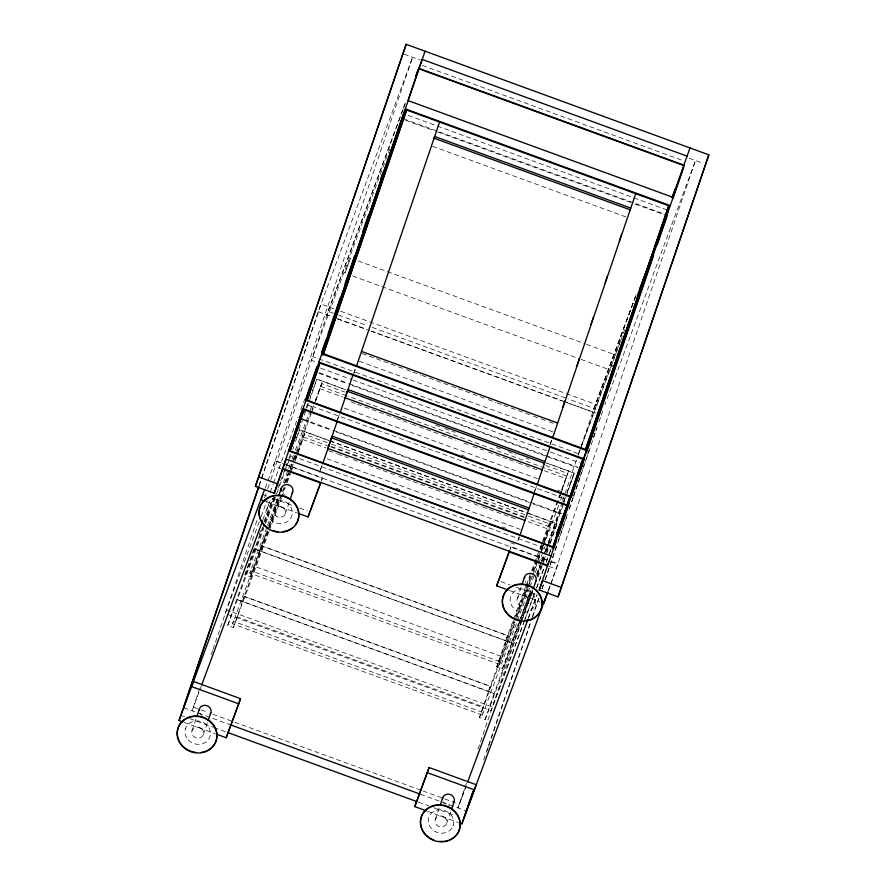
<?xml version="1.0" encoding="UTF-8"?>
<svg xmlns="http://www.w3.org/2000/svg" width="886" height="886" viewBox="0 0 886 886"><rect width="100%" height="100%" fill="white"/><g stroke="black" fill="none" stroke-linecap="round" stroke-linejoin="round"><path stroke-width="0.66" stroke-dasharray="4.43 3.32" d="M259.066 485.439L318.218 311.695L412.61 57.247L273.53 465.815L281.172 468.605M259.233 485.65L321.042 304.064L334.022 308.804M199.671 688.621L192.107 710.838L201.222 686.285M211.233 654.654L212.562 650.745M213.017 649.438L257.926 517.49M264.604 497.888L267.273 490.058M267.716 488.751L270.385 480.91M270.828 479.603L329.537 307.165M191.996 730.684L196.371 717.837M268.945 531.788L233.395 627.62L227.746 625.549L236.651 599.379L264.515 524.279M283.797 487.577L250.66 576.93L245.001 574.859L253.861 548.811L511.288 642.815L530.98 589.733M232.564 623.833L233.406 621.363L483.28 712.61L482.438 715.091L232.564 623.833L267.151 530.603M249.819 573.142L250.66 570.673L500.546 661.92L499.704 664.4L249.819 573.142L267.118 526.528M292.889 449.401L293.775 446.799M295.547 441.593L299.579 429.743L328.551 440.331M306.966 407.815L308.815 402.621M309.258 401.314L316.346 380.482M316.834 379.053L345.773 389.762L316.834 379.053L310.067 397.305M233.395 627.62L244.193 596.356L490.301 686.229L479.503 717.494L485.163 719.554L521.189 622.437M250.66 576.93L261.448 545.665L507.556 635.539L496.758 666.804L502.417 668.864L531.722 589.877M273.896 509.904L278.27 497.057M297.663 453.621L296.334 457.508L542.442 547.382L543.86 543.561M298.095 452.325L304.396 434.284L330.301 443.742M303.311 437.031L329.215 446.489M315.793 400.339L321.651 383.594L344.964 392.11M320.566 386.329L346.515 395.677M298.228 452.414L305.238 431.814L297.995 451.362M315.482 401.723L322.493 381.124L315.25 400.671M203.403 734.572L207.767 721.725M285.303 513.791L289.235 502.229M319.558 472.26L322.194 464.53M336.824 421.57L339.438 413.895M353.592 373.87L355.596 367.956M321.552 480.456L322.426 477.886L275.28 460.665L265.135 488.43M511.012 546.751L510.137 549.331L511.012 546.751L546.695 559.775M550.095 444.395L551.734 439.578M519.262 536.495L517.457 541.822L519.229 537.226M533.893 493.535L536.506 485.86M435.27 819.528L439.212 807.966M517.169 598.748L521.544 585.901M446.677 823.415L450.609 811.853M542.442 547.382L543.76 543.495M544.203 542.199L548.611 529.252L526.594 521.212M549.453 526.771L527.436 518.731M561.901 490.213L565.866 478.562L543.849 470.521M566.708 476.081L347.81 396.142M544.646 541.346L551.347 521.688L533.051 571.016M543.362 541.191L560.572 494.565M561.015 493.258L568.602 470.998L560.395 493.137M485.163 719.554L494.067 693.384L236.651 599.379L494.034 693.505L532.497 589.788M502.417 668.864L531.024 589.6M466.468 783.113L458.018 807.943L466.169 785.971M478.03 749.157L522.053 619.823M522.507 618.517L532.287 589.777M537.182 575.402L540.294 566.254M542.066 561.037L544.735 553.196M545.189 551.889L547.847 544.048M548.301 542.741L562.078 502.24M562.532 500.944L577.65 456.523M578.093 455.216L580.762 447.375M581.205 446.068L595.436 404.271L635.705 295.714M528.577 602.635L532.519 591.073M550.306 543.406L556.995 523.748L526.727 512.695M563.43 504.411L574.261 473.058L546.584 462.957M483.678 759.889L531.711 618.793M532.165 617.487L538.832 597.895M541.944 588.747L543.273 584.826M545.056 579.599L556.618 545.643M558.401 540.416L567.295 514.29M569.067 509.062L573.076 497.301M573.519 495.994L575.302 490.766M575.745 489.46L577.517 484.232M577.971 482.936L579.743 477.709M580.186 476.402L589.533 448.969M593.531 437.208L595.314 431.98M595.757 430.674L596.643 428.06M486.957 750.94L488.297 747.031M488.74 745.724L530.991 621.618M532.763 616.39L538.998 598.094M542.11 588.957L543.439 585.037M545.222 579.809L567.461 514.489M569.233 509.262L573.242 497.511M573.685 496.204L597.253 426.963M599.036 421.736L600.808 416.509M601.251 415.202L603.034 409.974M550.815 584.195L695.488 160.554L604.883 404.78M611.938 366.948L612.569 365.187M405.279 102.986L328.13 311.285L333.313 313.179M403.086 109.532L326.868 314.995L332.051 316.889M403.573 108.236L405.489 103.064M389.873 148.571L311.429 360.325L316.623 362.219M259.255 521.821L225.221 613.577L491.132 710.683L523.726 622.803M261.171 516.66L267.229 500.025M270.108 492.273L273.154 484.354M273.464 483.224L298.084 417.151M300.786 409.565L304.795 399.065M262.887 519.75L270.728 498.907M259.155 534.568L260.595 530.681M263.95 521.621L272.644 498.187M304.352 412.721L305.792 408.834M306.224 407.671L308.151 402.488M245.001 574.859L262.777 526.948M264.692 521.765L273.818 497.168M298.803 429.832L306.49 409.11M264.947 523.105L276.044 493.192M277.916 488.142L285.17 468.594M285.602 467.42L288.537 459.535M288.969 458.361L290.453 454.352M296.655 437.64L299.534 429.865L328.507 440.453M227.746 625.549L263.773 528.433M265.689 523.249L276.255 494.765M276.742 493.469L289.235 459.801M289.711 458.505L290.674 455.913L296.334 457.984L294.407 463.168M267.472 525.354L278.16 496.747M283.332 482.615L288.138 469.669M288.615 468.373L291.616 460.487M291.981 459.313L293.532 455.304M295.337 450.243L309.867 411.281M310.233 410.107L313.112 402.333M259.52 550.882L268.214 527.447M268.646 526.273L279.256 497.666M284.55 483.424L288.393 473.058M290.265 468.007L296.079 452.347M296.511 451.173L311.407 411.026M311.883 409.731L313.367 405.722M268.956 525.542L279.644 496.935M284.805 482.804L289.733 469.746M290.087 468.561L293.089 460.676M293.454 459.502L295.858 453.023M252.554 571.359L254.437 566.276L500.546 656.149L498.652 661.233M285.724 482.394L289.091 473.334M289.567 472.039L292.446 464.264M294.373 459.092L295.813 455.205M296.289 453.909L311.185 413.762M311.662 412.466L313.589 407.294L307.929 405.223M242.266 601.572L269.211 528.931M269.643 527.757L284.583 487.499M286.466 482.438L290.785 470.787M291.261 469.491L294.185 461.595M294.628 460.421L297.552 452.536M269.433 530.492L281.438 498.12M281.914 496.825L285.281 487.765M287.197 482.582L290.564 473.523M291.04 472.227L293.93 464.452M354.012 372.84L355.308 369.34M337.688 419.233L339.416 414.57M320.433 469.923L322.161 465.261M321.496 480.389L322.426 477.886M550.14 444.462L551.867 439.799M534.756 491.209L536.484 486.536M505.629 640.755L525.808 586.366M526.284 585.07L559.908 494.432M561.115 492.871L559.697 496.692L313.589 406.818M496.758 666.804L515.021 617.597M515.497 616.302L530.393 576.155M532.309 570.972L536.152 560.616M536.628 559.321L538.555 554.138M540.471 548.966L542.874 542.487M488.374 691.445L515.32 618.805M515.796 617.509L531.168 576.077M481.397 711.923L483.291 706.84L237.182 616.966M635.738 295.968L594.03 408.391L568.092 398.91M479.503 717.494L515.054 621.662M516.97 616.49L528.499 585.413M528.986 584.118L531.866 576.343M533.782 571.16L537.625 560.805M538.112 559.509L540.992 551.745M541.468 550.45L542.431 547.858L548.091 549.918L546.175 555.101M635.915 295.791L592.767 412.101L370.968 331.098M499.704 664.4L515.552 621.662M516.029 620.366L528.045 587.994M528.399 586.82L532.364 576.343M532.73 575.169L540.526 554.326M540.892 553.152L558.789 505.12M560.583 500.058L562.145 496.06M580.995 447.264L578.602 453.721L312.692 356.615M581.482 445.968L621.263 338.718M623.19 333.546L624.619 329.67M578.303 454.85L580.219 449.678M580.695 448.382L622.404 335.96M482.438 715.091L517.025 621.85M517.391 620.676L529.518 588.182M529.883 587.008L538.167 564.88M538.644 563.585L544.89 546.751M536.783 574.062L541.113 562.411M541.59 561.115L547.836 544.281M548.312 542.985L561.768 506.726M563.684 501.554L565.135 497.666M567.051 492.483L574.261 473.058M536.75 574.183L541.069 562.532M541.545 561.237L547.792 544.403M548.279 543.107L563.164 502.971M563.651 501.675L565.091 497.788M567.007 492.605L574.217 473.19L546.54 463.079M537.005 575.634L540.371 566.564M542.287 561.392L544.214 556.209M546.13 551.026L547.57 547.138M548.057 545.854L562.942 505.707M537.259 576.963L542.542 562.721M543.029 561.425L545.953 553.54M546.385 552.366L549.309 544.469M549.752 543.295L556.995 523.748M521.666 621.141L532.719 591.361M538.001 577.118L542.332 565.456M542.808 564.172L545.687 556.397M524.512 620.388L492.394 706.973L231.667 611.761M524.988 619.104L536.019 589.378M536.495 588.082L544.159 567.405M546.086 562.245L548.955 554.481M549.442 553.196L550.87 549.32M524.202 621.518L534.756 593.088M536.672 587.916L544.336 567.239M546.252 562.067L551.048 549.154M465.992 786.137L459.28 804.233L455.393 802.805M528.311 618.151L536.938 594.894M528.488 617.985L537.115 594.716M548.368 590.353L558.158 563.972L551.79 561.646M548.478 590.486L550.35 585.458M267.129 508.199L267.528 507.445M185.218 728.968L185.628 728.226M534.945 605.105A12.847 11.573 18.8 0 0 520.326 589.09A12.847 11.573 18.8 0 0 513.359 607.896A12.847 11.573 18.8 0 0 534.945 605.105L535.354 604.352M453.045 825.874A12.847 11.573 18.8 0 0 438.426 809.87A12.847 11.573 18.8 0 0 431.449 828.665A12.847 11.573 18.8 0 0 453.045 825.874L453.444 825.132M403.961 54.09L420.307 60.06M689.042 158.195L702.875 163.245M422.29 65.409L683.006 160.621M408.18 115.401L667.601 210.137M403.219 118.691L662.994 213.548M405.666 120.274L433.597 130.475M437.429 131.87L630.965 202.551M634.797 203.946L665.264 215.076M432.523 146.301L626.048 216.97M358.177 260.938L585.17 343.834M586.466 344.3L616.302 355.197M352.694 275.989L579.688 358.874M580.983 359.351L610.819 370.248M340.512 311.174L597.862 405.157M338.507 315.073L367.037 325.494M372.231 327.388L566.796 398.445M318.218 311.695L332.483 316.911M337.677 318.805L366.228 329.227M371.411 331.12L562.167 400.782M563.463 401.258L595.901 413.109M337.245 318.783L369.672 330.622M362.186 353.592L375.177 358.332M376.472 358.808L405.046 369.24M406.353 369.717L411.547 371.611M412.843 372.087L420.64 374.933M421.935 375.409L450.509 385.842M451.805 386.318L456.999 388.212M458.306 388.688L486.879 399.121M488.175 399.597L495.972 402.443M497.267 402.92L502.462 404.813M503.757 405.29L532.342 415.722M533.638 416.198L547.925 421.415M549.22 421.891L553.119 423.309M359.351 361.222L552.886 431.892M320.677 368.177L351.808 379.551M353.104 380.016L548.966 451.55M550.261 452.015L582.689 463.865M319.137 372.718L347.711 383.151M349.006 383.627L577.606 467.099M318.982 373.349L348.176 384.015M352.041 385.421L545.222 455.969M547.792 456.91L578.248 468.029M435.635 425.225L439.522 426.642M444.706 428.536L455.072 432.313M496.514 447.452L500.402 448.87M508.176 451.705L515.951 454.551M526.306 458.328L528.898 459.28M545.743 465.427L567.76 473.467M319.768 388.688L343.081 397.194M351.044 401.879L356.227 403.772M357.523 404.249L395.123 417.97M396.419 418.447L401.613 420.341M402.909 420.817L410.683 423.663M411.979 424.128L440.508 434.55M441.804 435.026L446.987 436.92M448.283 437.385L456.068 440.231M463.843 443.066L467.73 444.495M472.914 446.389L483.291 450.177M488.474 452.07L501.443 456.799M502.739 457.276L507.922 459.169M509.217 459.646L517.003 462.481M518.299 462.957L537.747 470.056M344.322 408.092L537.503 478.639M461.185 454.939L465.072 456.356M557.704 490.18L561.58 491.597M559.686 497.168L565.346 499.228M303.278 419.288L331.862 429.721M333.158 430.197L529.285 501.819M530.581 502.284L561.757 513.67M303.134 419.92L332.328 430.585M336.182 431.991L529.374 502.539M533.206 503.946L561.126 514.146M329.847 440.796L525.442 512.23M329.802 440.929L556.962 523.881M331.597 444.218L527.181 515.641M528.477 516.117L550.505 524.158M331.275 446.422L524.457 516.97M330.556 446.832L526.14 518.266M302.514 439.378L325.826 447.884M328.606 450.675L336.381 453.521M337.677 453.986L348.054 457.774M353.237 459.668L363.603 463.456M368.797 465.349L381.755 470.089M383.051 470.566L397.316 475.771M398.611 476.247L427.141 486.658M428.436 487.134L442.701 492.339M443.997 492.815L472.515 503.226M473.811 503.702L481.596 506.548M482.892 507.013L488.075 508.907M489.371 509.384L515.298 518.853M327.067 458.782L520.248 529.33M396.031 488.142L399.918 489.559M502.196 526.904L506.083 528.322M510.635 542.73L514.522 544.148M275.192 460.919L283.675 464.02M286.267 464.962L546.983 560.173M550.793 561.569L558.069 564.227M548.766 566.331L556.408 569.122M262.699 494.587L266.52 495.983M272.888 498.309L293.277 505.762M299.645 508.088L307.298 510.879M500.978 581.604L509.893 584.871M516.272 587.197L536.65 594.639M266.044 501.609L296.622 512.772M509.417 590.486L539.995 601.649M261.414 545.787L507.512 635.661M253.905 548.689L511.333 642.693M244.159 596.477L490.257 686.351M226.484 609.867L230.371 611.285M193.369 707.128L199.859 709.498M201.155 709.963L207.645 712.333M212.828 714.227L421.658 790.489M422.965 790.965L454.086 802.339M183.624 707.737L229.729 724.571M420.396 794.199L466.501 811.033M182.095 715.844L184.687 716.785M189.715 718.624L213.227 727.218M213.925 727.472L226.661 732.124M418.258 802.085L428.636 805.872M433.83 807.777L454.751 815.419M184.133 722.378L214.722 733.553M427.517 811.255L458.095 822.429M283.863 494.466L285.148 495.086M449.745 805.053A6.025 5.427 18.8 0 1 448.194 805.097M445.237 804.089A6.025 5.427 18.8 0 1 443.144 801.885M201.964 715.246A6.025 5.427 18.8 0 1 199.859 713.042M525.941 582.323A6.025 5.427 18.8 0 1 525.044 581.105M344.931 273.021L350.391 258.092L344.931 273.021M526.04 596.234L524.623 595.558A6.025 5.427 18.8 0 0 517.457 598.094A6.025 5.427 18.8 0 0 519.705 605.149L521.123 605.836A6.025 5.427 18.8 0 0 528.3 603.288A6.025 5.427 18.8 0 0 526.04 596.234M282.767 507.39L281.349 506.714A6.025 5.427 18.8 0 0 274.173 509.251A6.025 5.427 18.8 0 0 276.432 516.316L277.85 516.992A6.025 5.427 18.8 0 0 285.026 514.445A6.025 5.427 18.8 0 0 282.767 507.39M444.141 817.014L442.723 816.338A6.025 5.427 18.8 0 0 435.547 818.874A6.025 5.427 18.8 0 0 437.806 825.929L439.223 826.605A6.025 5.427 18.8 0 0 446.4 824.069A6.025 5.427 18.8 0 0 444.141 817.014M200.867 728.17L199.45 727.495A6.025 5.427 18.8 0 0 192.273 730.031A6.025 5.427 18.8 0 0 194.532 737.086L195.95 737.772A6.025 5.427 18.8 0 0 203.115 735.225A6.025 5.427 18.8 0 0 200.867 728.17M188.175 739.832A12.847 11.573 18.8 0 0 209.76 737.041A12.847 11.573 18.8 0 0 195.153 721.027A12.847 11.573 18.8 0 0 188.175 739.832M270.075 519.052A12.847 11.573 18.8 0 0 291.671 516.261A12.847 11.573 18.8 0 0 277.052 500.247A12.847 11.573 18.8 0 0 270.075 519.052"/><path stroke-width="1.33" d="M425.025 51.189L274.25 493.247L255.389 486.359L406.165 44.3L708.844 154.84L558.08 596.898L539.22 590.01L549.01 561.248M255.389 486.359L406.165 44.3M182.859 721.913L179.038 720.517L258.623 486.746M183.624 707.737L258.778 486.957M262.699 494.587L260.938 499.737L264.759 501.144M196.803 716.553L199.428 708.844M305.914 398.7L315.25 371.267M321.917 351.664L325.926 339.914M328.141 333.38L340.158 298.106M345.042 283.741L354.389 256.298M362.839 231.479L368.62 214.501M380.626 179.227L382.852 172.692M415.755 76.019L417.982 69.485M274.25 493.247L286.134 459.192L551.092 555.954L547.637 565.279M288.493 451.406L299.623 418.724M306.301 399.121L316.092 370.359M321.873 353.359L401.535 119.344M408.213 99.741L418.901 68.366M289.633 451.195L304.053 409.664L567.129 505.74L553.097 546.95L290.021 450.874L304.053 409.664M306.866 400.561L319.901 363.094L582.988 459.169L567.328 504.422M319.901 363.094L307.276 400.184L570.351 496.26M322.803 355.297L406.585 110.019L668.72 205.751L585.735 449.512L323.6 353.791L406.585 110.019M278.713 495.772L281.338 488.064M208.21 720.44L210.835 712.732M290.11 499.66L292.734 491.951M226.185 737.739L240.527 698.655L193.381 681.445L191.62 686.595L238.766 703.805L226.185 737.739L215.996 734.018M238.766 703.805L240.527 698.655M327.731 448.969L331.519 437.839L528.588 509.804L520.093 534.9M344.964 398.335L347.367 391.269L544.436 463.234L537.348 484.21M323.025 462.924L337.057 421.714M340.279 412.234L352.905 375.143M356.604 365.84L439.589 122.069M297.895 513.238L308.084 516.959L309.402 513.094M426.244 810.79L414.77 806.603L429.112 767.531L476.258 784.741L461.916 823.825L459.369 822.895M414.77 806.603L429.112 767.531M508.143 590.021L496.669 585.834L509.616 550.516M562.588 407.682L564.891 400.915M576.487 366.848L579.167 358.985M590.763 324.907L593.443 317.044M605.038 282.977L607.408 276.022M619.325 241.036L621.607 234.314M552.731 437.462L630.179 209.816L434.051 138.194M629.946 210.447L635.716 193.691M528.355 510.447L534.125 493.69M544.203 463.876L549.985 447.12M440.087 805.396L442.712 797.688M521.987 584.616L524.612 576.908M451.483 809.283L454.108 801.575M533.394 588.503L536.008 580.795M585.38 449.723L668.72 205.751M552.266 548.556L563.673 515.065M567.328 504.311L579.522 468.495M553.462 548.168L667.834 212.186M672.729 197.811L683.859 165.117M551.092 555.954L553.905 547.703L288.936 450.941M666.892 214.977L673.15 197.401L408.191 100.639M687.182 156.191L422.223 59.428L418.757 68.765L683.726 165.516L689.995 147.951M554.47 546.751L556.696 540.216M558.025 536.307L569.144 503.647M571.37 497.112L584.273 459.225M586.488 452.691L653.647 255.434M657.202 244.979L667.435 214.933M673.216 197.943L684.335 165.283M459.125 830.415A20.079 18.097 18.8 0 0 436.289 805.396A20.079 18.097 18.8 0 0 425.391 834.778A20.079 18.097 18.8 0 0 459.125 830.415L459.269 830.016M461.916 823.825L473.013 791.242M466.501 811.033L473.168 791.442M541.036 609.646A20.079 18.097 18.8 0 0 518.199 584.616A20.079 18.097 18.8 0 0 507.29 613.998A20.079 18.097 18.8 0 0 541.036 609.646L541.169 609.247M541.268 602.115L543.816 603.045L545.577 597.895M558.08 596.898L708.844 154.84M401.923 118.215L405.389 108.889L670.348 205.641M179.038 720.517L264.637 489.349M315.671 370.126L316.966 366.627M299.822 416.697L302.846 408.535L567.815 505.297L564.349 514.622L570.185 498.22M201.698 684.989L262.577 520.879M290.42 450.276L295.702 436.034M433.819 138.825L434.683 136.499L630.81 208.121M347.135 391.9L347.999 389.574L545.067 461.54M331.275 438.47L332.139 436.145L529.219 508.11M309.845 511.809L320.566 482.903M308.084 516.959L320.677 483.036L282.446 469.071M496.669 585.834L509.262 551.9L547.482 565.866M672.142 197.512L675.497 188.463M672.175 197.755L675.531 188.707M672.352 197.589L683.372 167.864M639.969 288.315L660.579 232.752M637.267 295.902L666.505 217.07M579.953 467.332L582.988 459.169M556.63 533.815L568.136 502.794M570.529 496.337L574.848 484.708M556.807 533.638L568.303 502.628M570.706 496.171L582.689 463.865M467.609 782.094L528.012 619.27M539.22 590.01L542.675 580.673L561.536 587.562M463.666 818.675L547.515 592.656M543.816 603.045L548.013 591.737M419.731 68.654L683.04 164.807M361.521 351.421L557.648 423.043M321.507 353.713L586.466 450.476L580.208 468.052L583.664 458.726L318.705 361.964M345.197 397.814L542.265 469.779M305.659 400.284L570.617 497.046M299.39 417.86L301.982 418.812M327.931 448.504L525.01 520.47M282.667 468.517L546.341 564.803M258.856 477.022L277.717 483.911M427.362 772.681L474.508 789.902M230.338 724.792L419.787 793.978M227.503 732.423L416.952 801.608M453.466 802.838A6.025 5.427 18.8 0 0 451.572 795.174L450.166 794.487A6.025 5.427 18.8 0 0 442.446 799.083M422.079 829.141A20.079 18.097 18.8 0 1 432.302 805.972A20.079 18.097 18.8 0 1 458.383 816.383A20.079 18.097 18.8 0 1 449.291 839.994M448.117 840.426A20.079 18.097 18.8 0 1 445.647 841.069M444.384 841.268A20.079 18.097 18.8 0 1 439.212 841.301M434.118 840.094A20.079 18.097 18.8 0 1 426.421 835.299M425.524 834.379A20.079 18.097 18.8 0 1 422.622 830.26M210.181 713.994A6.025 5.427 18.8 0 0 208.299 706.33L206.881 705.655A6.025 5.427 18.8 0 0 199.173 710.24M179.349 741.416A20.079 18.097 18.8 0 1 187.865 717.582A20.079 18.097 18.8 0 1 214.512 726.442A20.079 18.097 18.8 0 1 207.158 750.652M206.017 751.162A20.079 18.097 18.8 0 1 201.111 752.424M195.939 752.458A20.079 18.097 18.8 0 1 179.958 742.501M292.092 493.214A6.025 5.427 18.8 0 0 290.198 485.55L288.792 484.875A6.025 5.427 18.8 0 0 281.227 490.899M259.188 511.255A20.079 18.097 18.8 0 1 285.325 496.548A20.079 18.097 18.8 0 1 295.625 524.556M292.225 527.956A20.079 18.097 18.8 0 1 283.011 531.644M277.839 531.689A20.079 18.097 18.8 0 1 272.744 530.481M268.07 528.122A20.079 18.097 18.8 0 1 261.248 520.636M260.705 519.528A20.079 18.097 18.8 0 1 259.155 512.44M535.365 582.058A6.025 5.427 18.8 0 0 533.483 574.394L532.065 573.718A6.025 5.427 18.8 0 0 524.357 578.303M504.522 609.479A20.079 18.097 18.8 0 1 515.01 584.937A20.079 18.097 18.8 0 1 541.368 598.272A20.079 18.097 18.8 0 1 526.284 620.488M521.112 620.521A20.079 18.097 18.8 0 1 517.258 619.735M516.017 619.325A20.079 18.097 18.8 0 1 505.142 610.565M182.117 745.934A20.079 18.097 18.8 0 0 215.852 741.582A20.079 18.097 18.8 0 0 193.015 716.553A20.079 18.097 18.8 0 0 182.117 745.934M264.017 525.165A20.079 18.097 18.8 0 0 297.762 520.802A20.079 18.097 18.8 0 0 274.915 495.783A20.079 18.097 18.8 0 0 264.017 525.165"/></g></svg>
